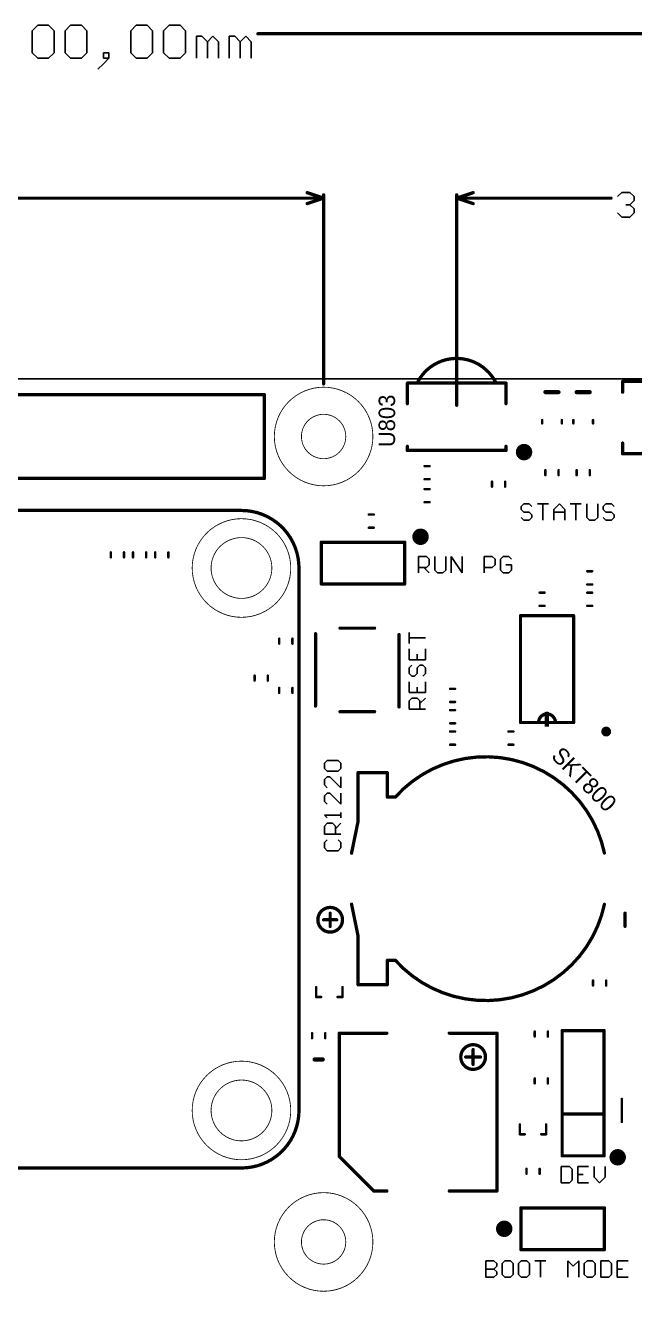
# Model space of a CAD drawing. Extents: x -13 to 144, y -25 to 122.
# Drawn here: x 43.3 to 80.4, y 44.5 to 121.5 of the extents above; entities that cross this region are included whole.
import ezdxf

# ---------------------------------------------------------------- set-up
doc = ezdxf.new("R2010")
doc.units = 0
doc.layers.get('0').update_dxf_attribs({"linetype": 'CONTINUOUS'})
for name, color, linetype in [('MECHANICAL1', 6, 'CONTINUOUS'), ('MECHANICAL10', 56, 'CONTINUOUS'), ('MECHANICAL15', 56, 'CONTINUOUS'), ('TOPOVERLAY', 2, 'CONTINUOUS')]:
    doc.layers.add(name, color=color, linetype=linetype)

# ---------------------------------------------------------------- blocks, each defined once
blk = doc.blocks.new('RES_0603_R_1')
at = {"layer": 'TOPOVERLAY', "const_width": 0.15}
for points in [[(0.15, 0.4), (-0.15, 0.4)], [(0.15, -0.4), (-0.15, -0.4)]]:
    blk.add_lwpolyline(points, dxfattribs=at)
at = {"layer": 'TOPOVERLAY', "const_width": 0.075}
for points in [[(-0.188, 0.4, 1), (-0.112, 0.4, 1)], [(0.112, 0.4, 1), (0.188, 0.4, 1)], [(-0.188, -0.4, 1), (-0.112, -0.4, 1)], [(0.112, -0.4, 1), (0.188, -0.4, 1)]]:
    blk.add_lwpolyline(points, format="xyb", close=True, dxfattribs=at)
blk = doc.blocks.new('RES_0603_R_2')
at = {"layer": 'TOPOVERLAY', "const_width": 0.15}
for points in [[(-0.15, 0.4), (0.15, 0.4)], [(-0.15, -0.4), (0.15, -0.4)]]:
    blk.add_lwpolyline(points, dxfattribs=at)
at = {"layer": 'TOPOVERLAY', "const_width": 0.075}
for points in [[(-0.188, 0.4, 1), (-0.112, 0.4, 1)], [(0.112, 0.4, 1), (0.188, 0.4, 1)], [(-0.188, -0.4, 1), (-0.112, -0.4, 1)], [(0.112, -0.4, 1), (0.188, -0.4, 1)]]:
    blk.add_lwpolyline(points, format="xyb", close=True, dxfattribs=at)
blk = doc.blocks.new('RES_0603_R_3')
at = {"layer": 'TOPOVERLAY', "const_width": 0.15}
for points in [[(-0.15, 0.4), (0.15, 0.4)], [(-0.15, -0.4), (0.15, -0.4)]]:
    blk.add_lwpolyline(points, dxfattribs=at)
at = {"layer": 'TOPOVERLAY', "const_width": 0.075}
for points in [[(-0.188, 0.4, 1), (-0.112, 0.4, 1)], [(0.112, 0.4, 1), (0.188, 0.4, 1)], [(-0.188, -0.4, 1), (-0.112, -0.4, 1)], [(0.112, -0.4, 1), (0.188, -0.4, 1)]]:
    blk.add_lwpolyline(points, format="xyb", close=True, dxfattribs=at)
blk = doc.blocks.new('LED_0805_RED_R_9')
at = {"layer": 'TOPOVERLAY'}
for points, const_width in [([(-1.8, -0.4), (-1.8, 0.4)], 0.25), ([(0.1, 0.6), (-0.1, 0.6)], 0.15), ([(0.1, -0.6), (-0.1, -0.6)], 0.15)]:
    blk.add_lwpolyline(points, dxfattribs=dict(at, const_width=const_width))
for points, const_width in [([(-1.862, 0.4, 1), (-1.737, 0.4, 1)], 0.125), ([(-0.138, 0.6, 1), (-0.062, 0.6, 1)], 0.075), ([(0.062, 0.6, 1), (0.138, 0.6, 1)], 0.075), ([(-1.862, -0.4, 1), (-1.737, -0.4, 1)], 0.125), ([(-0.138, -0.6, 1), (-0.062, -0.6, 1)], 0.075), ([(0.062, -0.6, 1), (0.138, -0.6, 1)], 0.075)]:
    blk.add_lwpolyline(points, format="xyb", close=True, dxfattribs=dict(at, const_width=const_width))
blk = doc.blocks.new('LED_0805_GRN_R_10')
at = {"layer": 'TOPOVERLAY'}
for points, const_width in [([(-1.8, -0.4), (-1.8, 0.4)], 0.25), ([(0.1, 0.6), (-0.1, 0.6)], 0.15), ([(0.1, -0.6), (-0.1, -0.6)], 0.15)]:
    blk.add_lwpolyline(points, dxfattribs=dict(at, const_width=const_width))
for points, const_width in [([(-1.862, 0.4, 1), (-1.737, 0.4, 1)], 0.125), ([(-0.138, 0.6, 1), (-0.062, 0.6, 1)], 0.075), ([(0.062, 0.6, 1), (0.138, 0.6, 1)], 0.075), ([(-1.862, -0.4, 1), (-1.737, -0.4, 1)], 0.125), ([(-0.138, -0.6, 1), (-0.062, -0.6, 1)], 0.075), ([(0.062, -0.6, 1), (0.138, -0.6, 1)], 0.075)]:
    blk.add_lwpolyline(points, format="xyb", close=True, dxfattribs=dict(at, const_width=const_width))
blk = doc.blocks.new('RES_0603_R_11')
at = {"layer": 'TOPOVERLAY', "const_width": 0.15}
for points in [[(-0.15, 0.4), (0.15, 0.4)], [(-0.15, -0.4), (0.15, -0.4)]]:
    blk.add_lwpolyline(points, dxfattribs=at)
at = {"layer": 'TOPOVERLAY', "const_width": 0.075}
for points in [[(-0.188, 0.4, 1), (-0.112, 0.4, 1)], [(0.112, 0.4, 1), (0.188, 0.4, 1)], [(-0.188, -0.4, 1), (-0.112, -0.4, 1)], [(0.112, -0.4, 1), (0.188, -0.4, 1)]]:
    blk.add_lwpolyline(points, format="xyb", close=True, dxfattribs=at)
blk = doc.blocks.new('RES_0603_R_12')
at = {"layer": 'TOPOVERLAY', "const_width": 0.15}
for points in [[(-0.15, 0.4), (0.15, 0.4)], [(-0.15, -0.4), (0.15, -0.4)]]:
    blk.add_lwpolyline(points, dxfattribs=at)
at = {"layer": 'TOPOVERLAY', "const_width": 0.075}
for points in [[(-0.188, 0.4, 1), (-0.112, 0.4, 1)], [(0.112, 0.4, 1), (0.188, 0.4, 1)], [(-0.188, -0.4, 1), (-0.112, -0.4, 1)], [(0.112, -0.4, 1), (0.188, -0.4, 1)]]:
    blk.add_lwpolyline(points, format="xyb", close=True, dxfattribs=at)
blk = doc.blocks.new('MOD_RPI_CM4_P40_C150_A2_17')
at = {"layer": 'TOPOVERLAY', "const_width": 0.2}
for points in [[(-20, 24), (-20, -24)], [(20, 24), (20, -24)], [(16.5, -27.5), (-16.5, -27.5)]]:
    blk.add_lwpolyline(points, dxfattribs=at)
at = {"layer": 'TOPOVERLAY', "const_width": 0.1}
for points in [[(-20.05, -24, 1), (-19.95, -24, 1)], [(-20.05, -24, 1), (-19.95, -24, 1)], [(19.95, -24, 1), (20.05, -24, 1)], [(19.95, -24, 1), (20.05, -24, 1)], [(-16.55, -27.5, 1), (-16.45, -27.5, 1)], [(-16.55, -27.5, 1), (-16.45, -27.5, 1)], [(16.45, -27.5, 1), (16.55, -27.5, 1)], [(16.45, -27.5, 1), (16.55, -27.5, 1)]]:
    blk.add_lwpolyline(points, format="xyb", close=True, dxfattribs=at)
at = {"layer": 'TOPOVERLAY', "const_width": 0.2}
for points in [[(-16.5, -27.5, -0.414214), (-20, -24)], [(20, -24, -0.414214), (16.5, -27.5)]]:
    blk.add_lwpolyline(points, format="xyb", dxfattribs=at)
blk = doc.blocks.new('FER_0603_R_18')
at = {"layer": 'TOPOVERLAY', "const_width": 0.15}
for points in [[(-0.15, 0.4), (0.15, 0.4)], [(-0.15, -0.4), (0.15, -0.4)]]:
    blk.add_lwpolyline(points, dxfattribs=at)
at = {"layer": 'TOPOVERLAY', "const_width": 0.075}
for points in [[(-0.188, 0.4, 1), (-0.112, 0.4, 1)], [(0.112, 0.4, 1), (0.188, 0.4, 1)], [(-0.188, -0.4, 1), (-0.112, -0.4, 1)], [(0.112, -0.4, 1), (0.188, -0.4, 1)]]:
    blk.add_lwpolyline(points, format="xyb", close=True, dxfattribs=at)
blk = doc.blocks.new('RES_0603_R_29')
at = {"layer": 'TOPOVERLAY', "const_width": 0.15}
for points in [[(0.15, 0.4), (-0.15, 0.4)], [(0.15, -0.4), (-0.15, -0.4)]]:
    blk.add_lwpolyline(points, dxfattribs=at)
at = {"layer": 'TOPOVERLAY', "const_width": 0.075}
for points in [[(-0.187, 0.4, 1), (-0.112, 0.4, 1)], [(0.112, 0.4, 1), (0.188, 0.4, 1)], [(-0.187, -0.4, 1), (-0.112, -0.4, 1)], [(0.112, -0.4, 1), (0.188, -0.4, 1)]]:
    blk.add_lwpolyline(points, format="xyb", close=True, dxfattribs=at)
blk = doc.blocks.new('RES_0603_R_31')
at = {"layer": 'TOPOVERLAY', "const_width": 0.15}
for points in [[(0.15, 0.4), (-0.15, 0.4)], [(0.15, -0.4), (-0.15, -0.4)]]:
    blk.add_lwpolyline(points, dxfattribs=at)
at = {"layer": 'TOPOVERLAY', "const_width": 0.075}
for points in [[(-0.188, 0.4, 1), (-0.112, 0.4, 1)], [(0.112, 0.4, 1), (0.187, 0.4, 1)], [(-0.188, -0.4, 1), (-0.112, -0.4, 1)], [(0.112, -0.4, 1), (0.187, -0.4, 1)]]:
    blk.add_lwpolyline(points, format="xyb", close=True, dxfattribs=at)
blk = doc.blocks.new('RES_0603_R_33')
at = {"layer": 'TOPOVERLAY', "const_width": 0.15}
for points in [[(0.15, 0.4), (-0.15, 0.4)], [(0.15, -0.4), (-0.15, -0.4)]]:
    blk.add_lwpolyline(points, dxfattribs=at)
at = {"layer": 'TOPOVERLAY', "const_width": 0.075}
for points in [[(-0.188, 0.4, 1), (-0.112, 0.4, 1)], [(0.112, 0.4, 1), (0.187, 0.4, 1)], [(-0.188, -0.4, 1), (-0.112, -0.4, 1)], [(0.112, -0.4, 1), (0.187, -0.4, 1)]]:
    blk.add_lwpolyline(points, format="xyb", close=True, dxfattribs=at)
blk = doc.blocks.new('CAP_0603_R_45')
at = {"layer": 'TOPOVERLAY', "const_width": 0.15}
for points in [[(0.15, 0.4), (-0.15, 0.4)], [(0.15, -0.4), (-0.15, -0.4)]]:
    blk.add_lwpolyline(points, dxfattribs=at)
at = {"layer": 'TOPOVERLAY', "const_width": 0.075}
for points in [[(-0.188, 0.4, 1), (-0.112, 0.4, 1)], [(0.112, 0.4, 1), (0.188, 0.4, 1)], [(-0.188, -0.4, 1), (-0.112, -0.4, 1)], [(0.112, -0.4, 1), (0.188, -0.4, 1)]]:
    blk.add_lwpolyline(points, format="xyb", close=True, dxfattribs=at)
blk = doc.blocks.new('CAP_0603_R_46')
at = {"layer": 'TOPOVERLAY', "const_width": 0.15}
for points in [[(0.15, 0.4), (-0.15, 0.4)], [(0.15, -0.4), (-0.15, -0.4)]]:
    blk.add_lwpolyline(points, dxfattribs=at)
at = {"layer": 'TOPOVERLAY', "const_width": 0.075}
for points in [[(-0.188, 0.4, 1), (-0.112, 0.4, 1)], [(0.112, 0.4, 1), (0.188, 0.4, 1)], [(-0.188, -0.4, 1), (-0.112, -0.4, 1)], [(0.112, -0.4, 1), (0.188, -0.4, 1)]]:
    blk.add_lwpolyline(points, format="xyb", close=True, dxfattribs=at)
blk = doc.blocks.new('CAP_0603_R_51')
at = {"layer": 'TOPOVERLAY', "const_width": 0.15}
for points in [[(-0.15, 0.4), (0.15, 0.4)], [(-0.15, -0.4), (0.15, -0.4)]]:
    blk.add_lwpolyline(points, dxfattribs=at)
at = {"layer": 'TOPOVERLAY', "const_width": 0.075}
for points in [[(-0.188, 0.4, 1), (-0.112, 0.4, 1)], [(0.112, 0.4, 1), (0.188, 0.4, 1)], [(-0.188, -0.4, 1), (-0.112, -0.4, 1)], [(0.112, -0.4, 1), (0.188, -0.4, 1)]]:
    blk.add_lwpolyline(points, format="xyb", close=True, dxfattribs=at)
blk = doc.blocks.new('CAP_0603_R_52')
at = {"layer": 'TOPOVERLAY', "const_width": 0.15}
for points in [[(-0.15, 0.4), (0.15, 0.4)], [(-0.15, -0.4), (0.15, -0.4)]]:
    blk.add_lwpolyline(points, dxfattribs=at)
at = {"layer": 'TOPOVERLAY', "const_width": 0.075}
for points in [[(-0.188, 0.4, 1), (-0.112, 0.4, 1)], [(0.112, 0.4, 1), (0.188, 0.4, 1)], [(-0.188, -0.4, 1), (-0.112, -0.4, 1)], [(0.112, -0.4, 1), (0.188, -0.4, 1)]]:
    blk.add_lwpolyline(points, format="xyb", close=True, dxfattribs=at)
blk = doc.blocks.new('CAP_0603_R_53')
at = {"layer": 'TOPOVERLAY', "const_width": 0.15}
for points in [[(-0.15, 0.4), (0.15, 0.4)], [(-0.15, -0.4), (0.15, -0.4)]]:
    blk.add_lwpolyline(points, dxfattribs=at)
at = {"layer": 'TOPOVERLAY', "const_width": 0.075}
for points in [[(-0.188, 0.4, 1), (-0.112, 0.4, 1)], [(0.112, 0.4, 1), (0.188, 0.4, 1)], [(-0.188, -0.4, 1), (-0.112, -0.4, 1)], [(0.112, -0.4, 1), (0.188, -0.4, 1)]]:
    blk.add_lwpolyline(points, format="xyb", close=True, dxfattribs=at)
blk = doc.blocks.new('CAP_0603_R_54')
at = {"layer": 'TOPOVERLAY', "const_width": 0.15}
for points in [[(0.15, 0.4), (-0.15, 0.4)], [(0.15, -0.4), (-0.15, -0.4)]]:
    blk.add_lwpolyline(points, dxfattribs=at)
at = {"layer": 'TOPOVERLAY', "const_width": 0.075}
for points in [[(-0.188, 0.4, 1), (-0.112, 0.4, 1)], [(0.112, 0.4, 1), (0.188, 0.4, 1)], [(-0.188, -0.4, 1), (-0.112, -0.4, 1)], [(0.112, -0.4, 1), (0.188, -0.4, 1)]]:
    blk.add_lwpolyline(points, format="xyb", close=True, dxfattribs=at)
blk = doc.blocks.new('ICC_TSSOP20_58')
at = {"layer": 'TOPOVERLAY', "const_width": 0.2}
for points in [[(-3.25, 1.615), (3.25, 1.615)], [(-3.25, 1.615), (-3.25, -1.615)], [(3.25, 1.615), (3.25, -1.615)], [(-3.25, -1.615), (3.25, -1.615)]]:
    blk.add_lwpolyline(points, dxfattribs=at)
at = {"layer": 'TOPOVERLAY'}
for points, const_width in [([(-3.3, 1.615, 1), (-3.2, 1.615, 1)], 0.1), ([(-3.3, 1.615, 1), (-3.2, 1.615, 1)], 0.1), ([(3.2, 1.615, 1), (3.3, 1.615, 1)], 0.1), ([(3.2, 1.615, 1), (3.3, 1.615, 1)], 0.1), ([(-3.288, 0.51, 1), (-3.186, 0.51, 1)], 0.102), ([(-3.288, -0.506, 1), (-3.186, -0.506, 1)], 0.102), ([(-3.3, -1.615, 1), (-3.2, -1.615, 1)], 0.1), ([(-3.3, -1.615, 1), (-3.2, -1.615, 1)], 0.1), ([(3.2, -1.615, 1), (3.3, -1.615, 1)], 0.1), ([(3.2, -1.615, 1), (3.3, -1.615, 1)], 0.1), ([(-3.7, -3.6, 1), (-3.9, -3.6, 1)], 0.4), ([(-4, -3.6, 1), (-3.8, -3.6, 1)], 0.2), ([(-3.8, -3.6, 1), (-3.6, -3.6, 1)], 0.2)]:
    blk.add_lwpolyline(points, format="xyb", close=True, dxfattribs=dict(at, const_width=const_width))
at = {"layer": 'TOPOVERLAY', "const_width": 0.203}
blk.add_lwpolyline([(-3.237, 0.51, -1), (-3.237, -0.506)], format="xyb", dxfattribs=at)
at = {"layer": 'TOPOVERLAY'}
for points in [[(-3.503, -0.118), (-2.607, -0.118), (-3.503, 0.142), (-2.607, 0.142)], [(-3.186, -0.061), (-2.596, -0.061), (-3.186, 0.091), (-2.596, 0.091)]]:
    blk.add_solid(points, dxfattribs=at)
blk = doc.blocks.new('DIO_0603_UNI_R_75')
at = {"layer": 'TOPOVERLAY'}
for points, const_width in [([(-1.45, 0.25), (-1.45, -0.25)], 0.25), ([(-0.15, 0.4), (0.15, 0.4)], 0.15), ([(-0.15, -0.4), (0.15, -0.4)], 0.15)]:
    blk.add_lwpolyline(points, dxfattribs=dict(at, const_width=const_width))
for points, const_width in [([(-1.512, 0.25, 1), (-1.388, 0.25, 1)], 0.125), ([(-0.188, 0.4, 1), (-0.112, 0.4, 1)], 0.075), ([(0.112, 0.4, 1), (0.188, 0.4, 1)], 0.075), ([(-1.512, -0.25, 1), (-1.388, -0.25, 1)], 0.125), ([(-0.188, -0.4, 1), (-0.112, -0.4, 1)], 0.075), ([(0.112, -0.4, 1), (0.188, -0.4, 1)], 0.075)]:
    blk.add_lwpolyline(points, format="xyb", close=True, dxfattribs=dict(at, const_width=const_width))
blk = doc.blocks.new('BUZ_960X960H500_R_76')
at = {"layer": 'TOPOVERLAY', "const_width": 0.2}
for points in [[(-4.8, 4.8), (-4.8, -2.7)], [(-4.8, 4.8), (-1.9, 4.8)], [(1.9, 4.8), (4.8, 4.8)], [(4.8, -4.8), (4.8, 4.8)], [(3.35, 2.9), (3.35, 3.8)], [(2.9, 3.35), (3.8, 3.35)], [(-4.8, -2.7), (-2.7, -4.8)], [(-2.7, -4.8), (-1.9, -4.8)], [(1.9, -4.8), (4.8, -4.8)]]:
    blk.add_lwpolyline(points, dxfattribs=at)
at = {"layer": 'TOPOVERLAY'}
for points, const_width in [([(-4.85, 4.8, 1), (-4.75, 4.8, 1)], 0.1), ([(-4.85, 4.8, 1), (-4.75, 4.8, 1)], 0.1), ([(-1.95, 4.8, 1), (-1.85, 4.8, 1)], 0.1), ([(1.85, 4.8, 1), (1.95, 4.8, 1)], 0.1), ([(4.75, 4.8, 1), (4.85, 4.8, 1)], 0.1), ([(4.75, 4.8, 1), (4.85, 4.8, 1)], 0.1), ([(4.1, 3.35, 1), (2.6, 3.35, 1)], 0.2), ([(3.3, 3.8, 1), (3.4, 3.8, 1)], 0.1), ([(2.55, 3.35, 1), (2.65, 3.35, 1)], 0.1), ([(2.85, 3.35, 1), (2.95, 3.35, 1)], 0.1), ([(3.75, 3.35, 1), (3.85, 3.35, 1)], 0.1), ([(4.05, 3.35, 1), (4.15, 3.35, 1)], 0.1), ([(3.3, 2.9, 1), (3.4, 2.9, 1)], 0.1), ([(-4.85, -2.7, 1), (-4.75, -2.7, 1)], 0.1), ([(-4.85, -2.7, 1), (-4.75, -2.7, 1)], 0.1), ([(-2.75, -4.8, 1), (-2.65, -4.8, 1)], 0.1), ([(-2.75, -4.8, 1), (-2.65, -4.8, 1)], 0.1), ([(-1.95, -4.8, 1), (-1.85, -4.8, 1)], 0.1), ([(1.85, -4.8, 1), (1.95, -4.8, 1)], 0.1), ([(4.75, -4.8, 1), (4.85, -4.8, 1)], 0.1), ([(4.75, -4.8, 1), (4.85, -4.8, 1)], 0.1)]:
    blk.add_lwpolyline(points, format="xyb", close=True, dxfattribs=dict(at, const_width=const_width))
blk = doc.blocks.new('RES_0603_R_141')
at = {"layer": 'TOPOVERLAY', "const_width": 0.15}
for points in [[(0.15, 0.4), (-0.15, 0.4)], [(0.15, -0.4), (-0.15, -0.4)]]:
    blk.add_lwpolyline(points, dxfattribs=at)
at = {"layer": 'TOPOVERLAY', "const_width": 0.075}
for points in [[(-0.188, 0.4, 1), (-0.112, 0.4, 1)], [(0.112, 0.4, 1), (0.188, 0.4, 1)], [(-0.188, -0.4, 1), (-0.112, -0.4, 1)], [(0.112, -0.4, 1), (0.188, -0.4, 1)]]:
    blk.add_lwpolyline(points, format="xyb", close=True, dxfattribs=at)
blk = doc.blocks.new('PKG_SOT523_SC75_SOT416_P10')
at = {"layer": 'TOPOVERLAY', "const_width": 0.15}
for points in [[(-0.8, 0.5), (-0.8, -0.1)], [(-0.5, 0.5), (-0.8, 0.5)], [(0.8, 0.5), (0.5, 0.5)], [(0.8, -0.1), (0.8, 0.5)]]:
    blk.add_lwpolyline(points, dxfattribs=at)
at = {"layer": 'TOPOVERLAY', "const_width": 0.075}
for points in [[(-0.838, 0.5, 1), (-0.763, 0.5, 1)], [(-0.838, 0.5, 1), (-0.763, 0.5, 1)], [(-0.537, 0.5, 1), (-0.462, 0.5, 1)], [(0.462, 0.5, 1), (0.537, 0.5, 1)], [(0.763, 0.5, 1), (0.838, 0.5, 1)], [(0.763, 0.5, 1), (0.838, 0.5, 1)], [(-0.838, -0.1, 1), (-0.763, -0.1, 1)], [(0.763, -0.1, 1), (0.838, -0.1, 1)]]:
    blk.add_lwpolyline(points, format="xyb", close=True, dxfattribs=at)
blk = doc.blocks.new('CON_HDR_P254_2X20M_STR_164')
at = {"layer": 'TOPOVERLAY', "const_width": 0.2}
for points in [[(-25.4, 2.545), (25.4, 2.54)], [(25.4, -2.545), (25.4, 2.535)], [(-25.4, -2.545), (25.4, -2.545)]]:
    blk.add_lwpolyline(points, dxfattribs=at)
at = {"layer": 'TOPOVERLAY', "const_width": 0.1}
for points in [[(25.35, 2.54, 1), (25.45, 2.54, 1)], [(25.35, 2.535, 1), (25.45, 2.535, 1)], [(25.35, -2.545, 1), (25.45, -2.545, 1)], [(25.35, -2.545, 1), (25.45, -2.545, 1)]]:
    blk.add_lwpolyline(points, format="xyb", close=True, dxfattribs=at)
blk = doc.blocks.new('CAP_0603_R_179')
at = {"layer": 'TOPOVERLAY', "const_width": 0.15}
for points in [[(0.15, 0.4), (-0.15, 0.4)], [(0.15, -0.4), (-0.15, -0.4)]]:
    blk.add_lwpolyline(points, dxfattribs=at)
at = {"layer": 'TOPOVERLAY', "const_width": 0.075}
for points in [[(-0.188, 0.4, 1), (-0.112, 0.4, 1)], [(0.112, 0.4, 1), (0.188, 0.4, 1)], [(-0.188, -0.4, 1), (-0.112, -0.4, 1)], [(0.112, -0.4, 1), (0.188, -0.4, 1)]]:
    blk.add_lwpolyline(points, format="xyb", close=True, dxfattribs=at)
blk = doc.blocks.new('CAP_1206_R_192')
at = {"layer": 'TOPOVERLAY', "const_width": 0.15}
for points in [[(0.7, 0.8), (-0.7, 0.8)], [(0.7, -0.8), (-0.7, -0.8)]]:
    blk.add_lwpolyline(points, dxfattribs=at)
at = {"layer": 'TOPOVERLAY', "const_width": 0.075}
for points in [[(-0.738, 0.8, 1), (-0.663, 0.8, 1)], [(0.663, 0.8, 1), (0.738, 0.8, 1)], [(-0.738, -0.8, 1), (-0.663, -0.8, 1)], [(0.663, -0.8, 1), (0.738, -0.8, 1)]]:
    blk.add_lwpolyline(points, format="xyb", close=True, dxfattribs=at)
blk = doc.blocks.new('RES_0603_R_199')
at = {"layer": 'TOPOVERLAY', "const_width": 0.15}
for points in [[(-0.15, 0.4), (0.15, 0.4)], [(-0.15, -0.4), (0.15, -0.4)]]:
    blk.add_lwpolyline(points, dxfattribs=at)
at = {"layer": 'TOPOVERLAY', "const_width": 0.075}
for points in [[(-0.188, 0.4, 1), (-0.112, 0.4, 1)], [(0.112, 0.4, 1), (0.188, 0.4, 1)], [(-0.188, -0.4, 1), (-0.112, -0.4, 1)], [(0.112, -0.4, 1), (0.188, -0.4, 1)]]:
    blk.add_lwpolyline(points, format="xyb", close=True, dxfattribs=at)
blk = doc.blocks.new('RES_0603_R_212')
at = {"layer": 'TOPOVERLAY', "const_width": 0.15}
for points in [[(-0.15, 0.4), (0.15, 0.4)], [(-0.15, -0.4), (0.15, -0.4)]]:
    blk.add_lwpolyline(points, dxfattribs=at)
at = {"layer": 'TOPOVERLAY', "const_width": 0.075}
for points in [[(-0.188, 0.4, 1), (-0.112, 0.4, 1)], [(0.112, 0.4, 1), (0.188, 0.4, 1)], [(-0.188, -0.4, 1), (-0.112, -0.4, 1)], [(0.112, -0.4, 1), (0.188, -0.4, 1)]]:
    blk.add_lwpolyline(points, format="xyb", close=True, dxfattribs=at)
blk = doc.blocks.new('RES_0603_R_213')
at = {"layer": 'TOPOVERLAY', "const_width": 0.15}
for points in [[(-0.15, 0.4), (0.15, 0.4)], [(-0.15, -0.4), (0.15, -0.4)]]:
    blk.add_lwpolyline(points, dxfattribs=at)
at = {"layer": 'TOPOVERLAY', "const_width": 0.075}
for points in [[(-0.188, 0.4, 1), (-0.112, 0.4, 1)], [(0.112, 0.4, 1), (0.188, 0.4, 1)], [(-0.188, -0.4, 1), (-0.112, -0.4, 1)], [(0.112, -0.4, 1), (0.188, -0.4, 1)]]:
    blk.add_lwpolyline(points, format="xyb", close=True, dxfattribs=at)
blk = doc.blocks.new('RES_0603_R_214')
at = {"layer": 'TOPOVERLAY', "const_width": 0.15}
for points in [[(0.15, 0.4), (-0.15, 0.4)], [(0.15, -0.4), (-0.15, -0.4)]]:
    blk.add_lwpolyline(points, dxfattribs=at)
at = {"layer": 'TOPOVERLAY', "const_width": 0.075}
for points in [[(-0.188, 0.4, 1), (-0.112, 0.4, 1)], [(0.112, 0.4, 1), (0.188, 0.4, 1)], [(-0.188, -0.4, 1), (-0.112, -0.4, 1)], [(0.112, -0.4, 1), (0.188, -0.4, 1)]]:
    blk.add_lwpolyline(points, format="xyb", close=True, dxfattribs=at)
blk = doc.blocks.new('SWI_CKS_OS102011MA1Q_258')
at = {"layer": 'TOPOVERLAY', "const_width": 0.2}
for points in [[(4.3, 2.2), (-4.3, 2.2)], [(-4.3, 2.2), (-4.3, 1.55)], [(4.3, 2.2), (4.3, 1.55)], [(-4.3, -1.55), (-4.3, -2.2)], [(4.3, -1.55), (4.3, -2.2)], [(4.3, -2.2), (-4.3, -2.2)], [(-1.95, -2.2), (-1.95, -6.2)], [(0.05, -2.2), (0.05, -6.2)], [(0.05, -6.2), (-1.95, -6.2)]]:
    blk.add_lwpolyline(points, dxfattribs=at)
at = {"layer": 'TOPOVERLAY', "const_width": 0.1}
for points in [[(-4.35, 2.2, 1), (-4.25, 2.2, 1)], [(-4.35, 2.2, 1), (-4.25, 2.2, 1)], [(-4.35, 1.55, 1), (-4.25, 1.55, 1)], [(4.25, 2.2, 1), (4.35, 2.2, 1)], [(4.25, 2.2, 1), (4.35, 2.2, 1)], [(4.25, 1.55, 1), (4.35, 1.55, 1)], [(-4.35, -1.55, 1), (-4.25, -1.55, 1)], [(4.25, -1.55, 1), (4.35, -1.55, 1)], [(-4.35, -2.2, 1), (-4.25, -2.2, 1)], [(-4.35, -2.2, 1), (-4.25, -2.2, 1)], [(-2, -2.2, 1), (-1.9, -2.2, 1)], [(0, -2.2, 1), (0.1, -2.2, 1)], [(4.25, -2.2, 1), (4.35, -2.2, 1)], [(4.25, -2.2, 1), (4.35, -2.2, 1)], [(-2, -6.2, 1), (-1.9, -6.2, 1)], [(-2, -6.2, 1), (-1.9, -6.2, 1)], [(0, -6.2, 1), (0.1, -6.2, 1)], [(0, -6.2, 1), (0.1, -6.2, 1)]]:
    blk.add_lwpolyline(points, format="xyb", close=True, dxfattribs=at)
blk = doc.blocks.new('CON_HDR_P254_1X03_STR_259')
at = {"layer": 'TOPOVERLAY', "const_width": 0.2}
for points in [[(-3.81, 1.28), (3.81, 1.28)], [(-3.81, 1.28), (-3.81, -1.27)], [(-1.27, 1.27), (-1.27, -1.27)], [(3.81, 1.28), (3.81, -1.27)], [(-3.81, -1.27), (3.81, -1.27)]]:
    blk.add_lwpolyline(points, dxfattribs=at)
at = {"layer": 'TOPOVERLAY'}
for points, const_width in [([(-3.86, 1.28, 1), (-3.76, 1.28, 1)], 0.1), ([(-3.86, 1.28, 1), (-3.76, 1.28, 1)], 0.1), ([(-1.32, 1.27, 1), (-1.22, 1.27, 1)], 0.1), ([(3.76, 1.28, 1), (3.86, 1.28, 1)], 0.1), ([(3.76, 1.28, 1), (3.86, 1.28, 1)], 0.1), ([(-3.86, -1.27, 1), (-3.76, -1.27, 1)], 0.1), ([(-3.86, -1.27, 1), (-3.76, -1.27, 1)], 0.1), ([(-1.32, -1.27, 1), (-1.22, -1.27, 1)], 0.1), ([(3.76, -1.27, 1), (3.86, -1.27, 1)], 0.1), ([(3.76, -1.27, 1), (3.86, -1.27, 1)], 0.1), ([(-3.65, -2.1, 1), (-4.15, -2.1, 1)], 0.5), ([(-4.275, -2.1, 1), (-4.025, -2.1, 1)], 0.25), ([(-3.775, -2.1, 1), (-3.525, -2.1, 1)], 0.25)]:
    blk.add_lwpolyline(points, format="xyb", close=True, dxfattribs=dict(at, const_width=const_width))
blk = doc.blocks.new('SWI_CKS_PTS525_260')
at = {"layer": 'TOPOVERLAY', "const_width": 0.2}
for points in [[(2.25, 2.54), (-2.15, 2.54)], [(-2.54, -1.05), (-2.54, 1.05)], [(2.54, -1.05), (2.54, 1.05)], [(2.2, -2.54), (-2.2, -2.54)]]:
    blk.add_lwpolyline(points, dxfattribs=at)
at = {"layer": 'TOPOVERLAY', "const_width": 0.1}
for points in [[(-2.2, 2.54, 1), (-2.1, 2.54, 1)], [(2.2, 2.54, 1), (2.3, 2.54, 1)], [(-2.59, 1.05, 1), (-2.49, 1.05, 1)], [(2.49, 1.05, 1), (2.59, 1.05, 1)], [(-2.59, -1.05, 1), (-2.49, -1.05, 1)], [(2.49, -1.05, 1), (2.59, -1.05, 1)], [(-2.25, -2.54, 1), (-2.15, -2.54, 1)], [(2.15, -2.54, 1), (2.25, -2.54, 1)]]:
    blk.add_lwpolyline(points, format="xyb", close=True, dxfattribs=at)
blk = doc.blocks.new('SKT_HRW_S8411_45R_261')
at = {"layer": 'TOPOVERLAY', "const_width": 0.2}
for points in [[(2.9, 8.45), (2.1, 8.45)], [(-6.45, -7.8), (-6.45, -6.025)], [(-4.971, -6.025), (-6.45, -6.025)], [(-4.971, -6.025), (-4.971, -5.529)], [(4.971, -6.025), (4.971, -5.529)], [(6.45, -6.025), (4.971, -6.025)], [(6.45, -7.8), (6.45, -6.025)], [(-3.5, -7.8), (-6.45, -7.8)], [(-1.55, -8.2), (-3.5, -7.8)], [(1.55, -8.2), (3.5, -7.8)], [(6.45, -7.8), (3.5, -7.8)], [(2.5, -9.9), (2.5, -9.1)], [(2.9, -9.5), (2.1, -9.5)]]:
    blk.add_lwpolyline(points, dxfattribs=at)
at = {"layer": 'TOPOVERLAY', "const_width": 0.1}
for points in [[(2.05, 8.45, 1), (2.15, 8.45, 1)], [(2.85, 8.45, 1), (2.95, 8.45, 1)], [(-1.612, 7.192, 1), (-1.512, 7.192, 1)], [(1.512, 7.192, 1), (1.612, 7.192, 1)], [(-6.5, -6.025, 1), (-6.4, -6.025, 1)], [(-6.5, -6.025, 1), (-6.4, -6.025, 1)], [(-5.021, -5.529, 1), (-4.921, -5.529, 1)], [(-5.021, -5.529, 1), (-4.921, -5.529, 1)], [(-5.021, -6.025, 1), (-4.921, -6.025, 1)], [(-5.021, -6.025, 1), (-4.921, -6.025, 1)], [(4.921, -5.529, 1), (5.021, -5.529, 1)], [(4.921, -5.529, 1), (5.021, -5.529, 1)], [(4.921, -6.025, 1), (5.021, -6.025, 1)], [(4.921, -6.025, 1), (5.021, -6.025, 1)], [(6.4, -6.025, 1), (6.5, -6.025, 1)], [(6.4, -6.025, 1), (6.5, -6.025, 1)], [(-6.5, -7.8, 1), (-6.4, -7.8, 1)], [(-6.5, -7.8, 1), (-6.4, -7.8, 1)], [(-3.55, -7.8, 1), (-3.45, -7.8, 1)], [(-3.55, -7.8, 1), (-3.45, -7.8, 1)], [(3.45, -7.8, 1), (3.55, -7.8, 1)], [(3.45, -7.8, 1), (3.55, -7.8, 1)], [(6.4, -7.8, 1), (6.5, -7.8, 1)], [(6.4, -7.8, 1), (6.5, -7.8, 1)], [(-1.6, -8.2, 1), (-1.5, -8.2, 1)], [(1.5, -8.2, 1), (1.6, -8.2, 1)], [(2.45, -9.1, 1), (2.55, -9.1, 1)], [(2.05, -9.5, 1), (2.15, -9.5, 1)], [(2.45, -9.9, 1), (2.55, -9.9, 1)], [(2.85, -9.5, 1), (2.95, -9.5, 1)]]:
    blk.add_lwpolyline(points, format="xyb", close=True, dxfattribs=at)
at = {"layer": 'TOPOVERLAY', "const_width": 0.2}
for points in [[(-4.971, -5.529, -0.612801), (-1.562, 7.192)], [(1.562, 7.192, -0.612801), (4.971, -5.529)]]:
    blk.add_lwpolyline(points, format="xyb", dxfattribs=at)
blk = doc.blocks.new('OPT_VSH_TSOP3XXXX_264')
at = {"layer": 'TOPOVERLAY'}
for points, const_width in [([(-3.85, 1.65, 1), (-4.35, 1.65, 1)], 0.5), ([(-4.475, 1.65, 1), (-4.225, 1.65, 1)], 0.25), ([(-3.975, 1.65, 1), (-3.725, 1.65, 1)], 0.25), ([(-3.05, 1.55, 1), (-2.95, 1.55, 1)], 0.1), ([(-3.05, 1.55, 1), (-2.95, 1.55, 1)], 0.1), ([(2.95, 1.55, 1), (3.05, 1.55, 1)], 0.1), ([(2.95, 1.55, 1), (3.05, 1.55, 1)], 0.1), ([(-3.05, 1.3, 1), (-2.95, 1.3, 1)], 0.1), ([(2.95, 1.3, 1), (3.05, 1.3, 1)], 0.1), ([(-3.05, -1.3, 1), (-2.95, -1.3, 1)], 0.1), ([(2.95, -1.3, 1), (3.05, -1.3, 1)], 0.1), ([(-3.05, -2.55, 1), (-2.95, -2.55, 1)], 0.1), ([(-3.05, -2.55, 1), (-2.95, -2.55, 1)], 0.1), ([(-2.448, -2.55, 1), (-2.348, -2.55, 1)], 0.1), ([(2.356, -2.55, 1), (2.456, -2.55, 1)], 0.1), ([(2.95, -2.55, 1), (3.05, -2.55, 1)], 0.1), ([(2.95, -2.55, 1), (3.05, -2.55, 1)], 0.1)]:
    blk.add_lwpolyline(points, format="xyb", close=True, dxfattribs=dict(at, const_width=const_width))
at = {"layer": 'TOPOVERLAY', "const_width": 0.2}
for points in [[(3, 1.55), (-3, 1.55)], [(-3, 1.55), (-3, 1.3)], [(3, 1.55), (3, 1.3)], [(-3, -1.3), (-3, -2.55)], [(3, -1.3), (3, -2.55)], [(3, -2.55), (-3, -2.55)]]:
    blk.add_lwpolyline(points, dxfattribs=at)
blk.add_lwpolyline([(2.406, -2.55, -0.624555), (-2.398, -2.55)], format="xyb", dxfattribs=at)
blk = doc.blocks.new('CON_HDR_P254_1X02_STR_288')
at = {"layer": 'TOPOVERLAY', "const_width": 0.2}
for points in [[(2.54, 1.27), (-2.54, 1.27)], [(-2.54, 1.27), (-2.54, -1.27)], [(2.54, 1.27), (2.54, -1.27)], [(2.54, -1.27), (-2.54, -1.27)]]:
    blk.add_lwpolyline(points, dxfattribs=at)
at = {"layer": 'TOPOVERLAY'}
for points, const_width in [([(-2.59, 1.27, 1), (-2.49, 1.27, 1)], 0.1), ([(-2.59, 1.27, 1), (-2.49, 1.27, 1)], 0.1), ([(2.49, 1.27, 1), (2.59, 1.27, 1)], 0.1), ([(2.49, 1.27, 1), (2.59, 1.27, 1)], 0.1), ([(-3.25, -1.6, 1), (-3.75, -1.6, 1)], 0.5), ([(-3.875, -1.6, 1), (-3.625, -1.6, 1)], 0.25), ([(-3.375, -1.6, 1), (-3.125, -1.6, 1)], 0.25), ([(-2.59, -1.27, 1), (-2.49, -1.27, 1)], 0.1), ([(-2.59, -1.27, 1), (-2.49, -1.27, 1)], 0.1), ([(2.49, -1.27, 1), (2.59, -1.27, 1)], 0.1), ([(2.49, -1.27, 1), (2.59, -1.27, 1)], 0.1)]:
    blk.add_lwpolyline(points, format="xyb", close=True, dxfattribs=dict(at, const_width=const_width))
blk = doc.blocks.new('CON_HDR_P254_1X02_STR_299')
at = {"layer": 'TOPOVERLAY', "const_width": 0.2}
for points in [[(-2.54, -1.27), (-2.54, 1.27)], [(-2.54, 1.27), (2.54, 1.27)], [(2.54, -1.27), (2.54, 1.27)], [(-2.54, -1.27), (2.54, -1.27)]]:
    blk.add_lwpolyline(points, dxfattribs=at)
at = {"layer": 'TOPOVERLAY'}
for points, const_width in [([(-2.59, 1.27, 1), (-2.49, 1.27, 1)], 0.1), ([(-2.59, 1.27, 1), (-2.49, 1.27, 1)], 0.1), ([(2.49, 1.27, 1), (2.59, 1.27, 1)], 0.1), ([(2.49, 1.27, 1), (2.59, 1.27, 1)], 0.1), ([(-3.306, 0, 1), (-3.806, 0, 1)], 0.5), ([(-3.931, 0, 1), (-3.681, 0, 1)], 0.25), ([(-3.431, 0, 1), (-3.181, 0, 1)], 0.25), ([(-2.59, -1.27, 1), (-2.49, -1.27, 1)], 0.1), ([(-2.59, -1.27, 1), (-2.49, -1.27, 1)], 0.1), ([(2.49, -1.27, 1), (2.59, -1.27, 1)], 0.1), ([(2.49, -1.27, 1), (2.59, -1.27, 1)], 0.1)]:
    blk.add_lwpolyline(points, format="xyb", close=True, dxfattribs=dict(at, const_width=const_width))
blk = doc.blocks.new('RES_0603_R_303')
at = {"layer": 'TOPOVERLAY', "const_width": 0.15}
for points in [[(0.15, 0.4), (-0.15, 0.4)], [(0.15, -0.4), (-0.15, -0.4)]]:
    blk.add_lwpolyline(points, dxfattribs=at)
at = {"layer": 'TOPOVERLAY', "const_width": 0.075}
for points in [[(-0.188, 0.4, 1), (-0.112, 0.4, 1)], [(0.112, 0.4, 1), (0.188, 0.4, 1)], [(-0.188, -0.4, 1), (-0.112, -0.4, 1)], [(0.112, -0.4, 1), (0.188, -0.4, 1)]]:
    blk.add_lwpolyline(points, format="xyb", close=True, dxfattribs=at)
blk = doc.blocks.new('RES_0603_R_304')
at = {"layer": 'TOPOVERLAY', "const_width": 0.15}
for points in [[(0.15, 0.4), (-0.15, 0.4)], [(0.15, -0.4), (-0.15, -0.4)]]:
    blk.add_lwpolyline(points, dxfattribs=at)
at = {"layer": 'TOPOVERLAY', "const_width": 0.075}
for points in [[(-0.188, 0.4, 1), (-0.112, 0.4, 1)], [(0.112, 0.4, 1), (0.188, 0.4, 1)], [(-0.188, -0.4, 1), (-0.112, -0.4, 1)], [(0.112, -0.4, 1), (0.188, -0.4, 1)]]:
    blk.add_lwpolyline(points, format="xyb", close=True, dxfattribs=at)
blk = doc.blocks.new('PKG_SOT523_SC75_SOT416_P11')
at = {"layer": 'TOPOVERLAY', "const_width": 0.15}
for points in [[(-0.8, 0.5), (-0.8, -0.1)], [(-0.5, 0.5), (-0.8, 0.5)], [(0.8, 0.5), (0.5, 0.5)], [(0.8, -0.1), (0.8, 0.5)]]:
    blk.add_lwpolyline(points, dxfattribs=at)
at = {"layer": 'TOPOVERLAY', "const_width": 0.075}
for points in [[(-0.838, 0.5, 1), (-0.763, 0.5, 1)], [(-0.838, 0.5, 1), (-0.763, 0.5, 1)], [(-0.537, 0.5, 1), (-0.462, 0.5, 1)], [(0.462, 0.5, 1), (0.537, 0.5, 1)], [(0.763, 0.5, 1), (0.838, 0.5, 1)], [(0.763, 0.5, 1), (0.838, 0.5, 1)], [(-0.838, -0.1, 1), (-0.763, -0.1, 1)], [(0.763, -0.1, 1), (0.838, -0.1, 1)]]:
    blk.add_lwpolyline(points, format="xyb", close=True, dxfattribs=at)

msp = doc.modelspace()

# ---------------------------------------------------------------- linework, layer by layer
at = {"layer": 'MECHANICAL1', "const_width": 0.1}
msp.add_lwpolyline([(3, 100), (97, 100)], dxfattribs=at)
at = {"layer": 'MECHANICAL10'}
for p, q in [((43.762, 121.181), (44.095, 121.514)), ((43.762, 119.848), (43.762, 121.181)), ((44.095, 121.514), (44.762, 121.514)), ((44.762, 121.514), (45.095, 121.181)), ((45.095, 121.181), (45.095, 119.848)), ((45.761, 121.181), (46.095, 121.514)), ((45.761, 119.848), (45.761, 121.181)), ((46.095, 121.514), (46.761, 121.514)), ((46.761, 121.514), (47.094, 121.181)), ((47.094, 121.181), (47.094, 119.848)), ((49.76, 121.181), (50.093, 121.514)), ((49.76, 119.848), (49.76, 121.181)), ((50.093, 121.514), (50.76, 121.514)), ((50.76, 121.514), (51.093, 121.181)), ((51.093, 121.181), (51.093, 119.848)), ((51.76, 121.181), (52.093, 121.514)), ((51.76, 119.848), (51.76, 121.181)), ((52.093, 121.514), (52.759, 121.514)), ((52.759, 121.514), (53.092, 121.181)), ((53.092, 121.181), (53.092, 119.848)), ((53.759, 119.515), (53.759, 120.848)), ((53.759, 120.848), (54.092, 120.848)), ((54.092, 120.848), (54.425, 120.514)), ((54.425, 120.514), (54.759, 120.848)), ((54.425, 120.514), (54.425, 119.515)), ((54.425, 119.515), (54.425, 120.514)), ((54.759, 120.848), (55.092, 120.514)), ((55.092, 120.514), (55.092, 119.515)), ((55.758, 119.515), (55.758, 120.848)), ((55.758, 120.848), (56.092, 120.848)), ((56.092, 120.848), (56.425, 120.514)), ((56.425, 120.514), (56.758, 120.848)), ((56.425, 120.514), (56.425, 119.515)), ((56.425, 119.515), (56.425, 120.514)), ((56.758, 120.848), (57.091, 120.514)), ((57.091, 120.514), (57.091, 119.515)), ((44.095, 119.515), (43.762, 119.848)), ((44.762, 119.515), (44.095, 119.515)), ((45.095, 119.848), (44.762, 119.515)), ((46.095, 119.515), (45.761, 119.848)), ((46.761, 119.515), (46.095, 119.515)), ((47.094, 119.848), (46.761, 119.515)), ((48.427, 119.848), (48.094, 119.848)), ((48.094, 119.848), (48.094, 119.515)), ((48.094, 119.181), (48.427, 119.515)), ((48.094, 119.515), (48.427, 119.515)), ((48.427, 119.515), (48.094, 119.181)), ((48.427, 119.515), (48.427, 119.848)), ((50.093, 119.515), (49.76, 119.848)), ((50.76, 119.515), (50.093, 119.515)), ((51.093, 119.848), (50.76, 119.515)), ((52.093, 119.515), (51.76, 119.848)), ((52.759, 119.515), (52.093, 119.515)), ((53.092, 119.848), (52.759, 119.515)), ((48.094, 119.181), (47.761, 118.848))]:
    msp.add_line(p, q, dxfattribs=at)
at = {"layer": 'MECHANICAL10', "const_width": 0.2}
msp.add_lwpolyline([(57.498, 121), (100, 121)], dxfattribs=at)
at = {"layer": 'MECHANICAL10', "const_width": 0.1}
msp.add_lwpolyline([(57.448, 121, 1), (57.548, 121, 1)], format="xyb", close=True, dxfattribs=at)
at = {"layer": 'MECHANICAL15'}
for p, q in [((79.395, 111.098), (79.645, 111.347)), ((79.645, 111.347), (80.145, 111.347)), ((80.145, 111.347), (80.395, 111.098)), ((80.395, 111.098), (80.395, 110.848)), ((80.145, 110.598), (79.895, 110.598)), ((79.895, 110.598), (80.145, 110.598)), ((80.395, 110.848), (80.145, 110.598)), ((80.145, 110.598), (80.395, 110.348)), ((80.395, 110.348), (80.395, 110.098)), ((79.645, 109.848), (79.395, 110.098)), ((80.145, 109.848), (79.645, 109.848)), ((80.395, 110.098), (80.145, 109.848))]:
    msp.add_line(p, q, dxfattribs=at)
at = {"layer": 'MECHANICAL15', "const_width": 0.2}
for points in [[(35.623, 111), (61.5, 111)], [(60.5, 111.333), (61.5, 111)], [(60.5, 110.667), (61.5, 111)], [(61.5, 99.7), (61.5, 111.2)], [(69.6, 111), (70.6, 111.333)], [(69.6, 98.4), (69.6, 111.2)], [(69.6, 111), (78.989, 111)], [(69.6, 111), (70.6, 110.667)]]:
    msp.add_lwpolyline(points, dxfattribs=at)
at = {"layer": 'MECHANICAL15'}
for points, const_width in [([(60.45, 111.333, 1), (60.55, 111.333, 1)], 0.1), ([(61.45, 111.2, 1), (61.55, 111.2, 1)], 0.1), ([(61.45, 111, 1), (61.55, 111, 1)], 0.1), ([(61.45, 111, 1), (61.55, 111, 1)], 0.1), ([(61.45, 111, 1), (61.55, 111, 1)], 0.1), ([(69.55, 111.2, 1), (69.65, 111.2, 1)], 0.1), ([(69.55, 111, 1), (69.65, 111, 1)], 0.1), ([(69.55, 111, 1), (69.65, 111, 1)], 0.1), ([(69.55, 111, 1), (69.65, 111, 1)], 0.1), ([(70.55, 111.333, 1), (70.65, 111.333, 1)], 0.1), ([(78.939, 111, 1), (79.039, 111, 1)], 0.1), ([(60.45, 110.667, 1), (60.55, 110.667, 1)], 0.1), ([(70.55, 110.667, 1), (70.65, 110.667, 1)], 0.1), ([(64.5, 96.5, 1), (58.5, 96.5, 1)], 0.05), ([(61.45, 99.7, 1), (61.55, 99.7, 1)], 0.1), ([(62.85, 96.5, 1), (60.15, 96.5, 1)], 0.05), ([(69.55, 98.4, 1), (69.65, 98.4, 1)], 0.1), ([(58.488, 96.5, 1), (58.512, 96.5, 1)], 0.025), ([(60.137, 96.5, 1), (60.162, 96.5, 1)], 0.025), ([(62.837, 96.5, 1), (62.862, 96.5, 1)], 0.025), ([(64.487, 96.5, 1), (64.512, 96.5, 1)], 0.025), ([(59.5, 88.5, 1), (53.5, 88.5, 1)], 0.05), ([(58.35, 88.5, 1), (54.65, 88.5, 1)], 0.05), ([(53.488, 88.5, 1), (53.513, 88.5, 1)], 0.025), ([(54.638, 88.5, 1), (54.663, 88.5, 1)], 0.025), ([(58.338, 88.5, 1), (58.362, 88.5, 1)], 0.025), ([(59.488, 88.5, 1), (59.512, 88.5, 1)], 0.025), ([(59.5, 55.5, 1), (53.5, 55.5, 1)], 0.05), ([(58.35, 55.5, 1), (54.65, 55.5, 1)], 0.05), ([(53.488, 55.5, 1), (53.513, 55.5, 1)], 0.025), ([(54.638, 55.5, 1), (54.663, 55.5, 1)], 0.025), ([(58.338, 55.5, 1), (58.362, 55.5, 1)], 0.025), ([(59.488, 55.5, 1), (59.512, 55.5, 1)], 0.025), ([(64.5, 47.5, 1), (58.5, 47.5, 1)], 0.05), ([(62.85, 47.5, 1), (60.15, 47.5, 1)], 0.05), ([(58.488, 47.5, 1), (58.512, 47.5, 1)], 0.025), ([(60.137, 47.5, 1), (60.162, 47.5, 1)], 0.025), ([(62.837, 47.5, 1), (62.862, 47.5, 1)], 0.025), ([(64.487, 47.5, 1), (64.512, 47.5, 1)], 0.025)]:
    msp.add_lwpolyline(points, format="xyb", close=True, dxfattribs=dict(at, const_width=const_width))
at = {"layer": 'TOPOVERLAY'}
for p, q in [((73.684, 92.4), (73.518, 92.233)), ((73.518, 92.233), (73.518, 92.067)), ((73.518, 92.067), (73.684, 91.9)), ((74.017, 92.4), (73.684, 92.4)), ((73.684, 91.9), (74.017, 91.9)), ((74.184, 92.233), (74.017, 92.4)), ((74.017, 91.9), (74.184, 91.733)), ((74.184, 91.733), (74.184, 91.567)), ((74.517, 92.4), (75.184, 92.4)), ((75.184, 92.4), (74.85, 92.4)), ((74.85, 92.4), (74.85, 91.4)), ((75.517, 92.067), (75.85, 92.4)), ((75.517, 91.4), (75.517, 92.067)), ((76.183, 91.9), (75.517, 91.9)), ((75.85, 92.4), (76.183, 92.067)), ((76.183, 92.067), (76.183, 91.4)), ((76.183, 91.4), (76.183, 91.9)), ((76.517, 92.4), (77.183, 92.4)), ((77.183, 92.4), (76.85, 92.4)), ((76.85, 92.4), (76.85, 91.4)), ((77.516, 92.4), (77.516, 91.567)), ((78.183, 91.567), (78.183, 92.4)), ((78.683, 92.4), (78.516, 92.233)), ((78.516, 92.233), (78.516, 92.067)), ((78.516, 92.067), (78.683, 91.9)), ((79.016, 92.4), (78.683, 92.4)), ((78.683, 91.9), (79.016, 91.9)), ((79.182, 92.233), (79.016, 92.4)), ((79.016, 91.9), (79.182, 91.733)), ((79.182, 91.733), (79.182, 91.567)), ((73.684, 91.4), (73.518, 91.567)), ((74.017, 91.4), (73.684, 91.4)), ((74.184, 91.567), (74.017, 91.4)), ((77.516, 91.567), (77.683, 91.4)), ((77.683, 91.4), (78.016, 91.4)), ((78.016, 91.4), (78.183, 91.567)), ((78.683, 91.4), (78.516, 91.567)), ((79.016, 91.4), (78.683, 91.4)), ((79.182, 91.567), (79.016, 91.4)), ((67.268, 88.2), (67.268, 89.2)), ((67.268, 89.2), (67.767, 89.2)), ((67.767, 89.2), (67.934, 89.033)), ((67.934, 88.7), (67.767, 88.533)), ((67.934, 89.033), (67.934, 88.7)), ((68.267, 89.2), (68.267, 88.367)), ((68.934, 88.367), (68.934, 89.2)), ((69.267, 88.2), (69.267, 89.2)), ((69.267, 89.2), (69.933, 88.2)), ((69.933, 88.2), (69.933, 89.2)), ((71.266, 88.2), (71.266, 89.2)), ((71.266, 89.2), (71.766, 89.2)), ((71.766, 89.2), (71.933, 89.033)), ((71.933, 88.7), (71.766, 88.533)), ((71.933, 89.033), (71.933, 88.7)), ((72.433, 89.2), (72.266, 89.033)), ((72.266, 89.033), (72.266, 88.367)), ((72.766, 89.2), (72.433, 89.2)), ((72.932, 88.7), (72.599, 88.7)), ((72.932, 89.033), (72.766, 89.2)), ((72.932, 88.367), (72.932, 88.7)), ((67.767, 88.533), (67.268, 88.533)), ((67.601, 88.533), (67.934, 88.2)), ((68.267, 88.367), (68.434, 88.2)), ((68.434, 88.2), (68.767, 88.2)), ((68.767, 88.2), (68.934, 88.367)), ((71.766, 88.533), (71.266, 88.533)), ((72.266, 88.367), (72.433, 88.2)), ((72.433, 88.2), (72.766, 88.2)), ((72.766, 88.2), (72.932, 88.367)), ((66.7, 83.916), (66.7, 84.583)), ((66.7, 84.583), (66.7, 84.249)), ((66.7, 84.249), (67.7, 84.249)), ((66.7, 83.583), (66.7, 82.916)), ((67.2, 82.916), (67.2, 83.25)), ((67.7, 82.916), (67.7, 83.583)), ((66.7, 82.916), (67.7, 82.916)), ((66.867, 82.583), (66.7, 82.417)), ((67.2, 82.417), (67.367, 82.583)), ((67.367, 82.583), (67.533, 82.583)), ((67.533, 82.583), (67.7, 82.417)), ((66.7, 82.417), (66.7, 82.083)), ((66.7, 82.083), (66.867, 81.917)), ((66.867, 81.917), (67.033, 81.917)), ((67.033, 81.917), (67.2, 82.083)), ((67.2, 82.083), (67.2, 82.417)), ((67.7, 82.083), (67.533, 81.917)), ((67.7, 82.417), (67.7, 82.083)), ((66.7, 81.584), (66.7, 80.917)), ((66.7, 80.917), (67.7, 80.917)), ((67.2, 80.917), (67.2, 81.25)), ((67.7, 80.917), (67.7, 81.584)), ((66.7, 80.417), (66.867, 80.584)), ((66.7, 79.917), (66.7, 80.417)), ((66.867, 80.584), (67.2, 80.584)), ((67.2, 80.584), (67.367, 80.417)), ((67.367, 80.251), (67.7, 80.584)), ((67.367, 80.417), (67.367, 79.917)), ((67.7, 79.917), (66.7, 79.917)), ((61.55, 76.633), (61.717, 76.799)), ((61.55, 76.299), (61.55, 76.633)), ((61.717, 76.133), (61.55, 76.299)), ((61.717, 76.799), (62.383, 76.799)), ((62.383, 76.799), (62.55, 76.633)), ((62.55, 76.299), (62.383, 76.133)), ((62.55, 76.633), (62.55, 76.299)), ((61.717, 75.799), (61.55, 75.633)), ((61.55, 75.633), (61.55, 75.3)), ((62.383, 76.133), (61.717, 76.133)), ((61.883, 75.799), (61.717, 75.799)), ((62.55, 75.133), (61.883, 75.799)), ((62.55, 75.799), (62.55, 75.133)), ((61.55, 75.3), (61.717, 75.133)), ((61.717, 74.8), (61.55, 74.633)), ((61.883, 74.8), (61.717, 74.8)), ((62.55, 74.133), (61.883, 74.8)), ((62.55, 74.8), (62.55, 74.133)), ((61.55, 74.633), (61.55, 74.3)), ((61.55, 74.3), (61.717, 74.133)), ((62.55, 73.467), (61.55, 73.467)), ((61.55, 73.467), (61.717, 73.3)), ((62.55, 73.3), (62.55, 73.633)), ((62.55, 73.633), (62.55, 73.467)), ((61.55, 72.8), (61.717, 72.967)), ((61.55, 72.301), (61.55, 72.8)), ((61.717, 72.967), (62.05, 72.967)), ((62.05, 72.967), (62.217, 72.8)), ((62.217, 72.634), (62.55, 72.967)), ((62.217, 72.8), (62.217, 72.301)), ((62.55, 72.301), (61.55, 72.301)), ((61.717, 71.967), (61.55, 71.801)), ((61.55, 71.801), (61.55, 71.467)), ((62.55, 71.801), (62.383, 71.967)), ((62.55, 71.467), (62.55, 71.801)), ((61.55, 71.467), (61.717, 71.301)), ((61.717, 71.301), (62.383, 71.301)), ((62.383, 71.301), (62.55, 71.467)), ((75.967, 52.1), (75.967, 51.1)), ((76.467, 52.1), (75.967, 52.1)), ((76.634, 51.933), (76.467, 52.1)), ((76.634, 51.267), (76.634, 51.933)), ((77.633, 52.1), (76.967, 52.1)), ((76.967, 52.1), (76.967, 51.1)), ((77.966, 52.1), (77.966, 51.433)), ((78.633, 51.433), (78.633, 52.1)), ((75.967, 51.1), (76.467, 51.1)), ((76.467, 51.1), (76.634, 51.267)), ((76.967, 51.6), (77.3, 51.6)), ((76.967, 51.1), (77.633, 51.1)), ((77.966, 51.433), (78.3, 51.1)), ((78.3, 51.1), (78.633, 51.433)), ((71.368, 46.35), (71.368, 45.35)), ((71.868, 46.35), (71.368, 46.35)), ((72.035, 46.183), (71.868, 46.35)), ((72.534, 46.35), (72.368, 46.183)), ((72.868, 46.35), (72.534, 46.35)), ((73.034, 46.183), (72.868, 46.35)), ((73.534, 46.35), (73.367, 46.183)), ((73.867, 46.35), (73.534, 46.35)), ((74.034, 46.183), (73.867, 46.35)), ((74.367, 46.35), (75.034, 46.35)), ((75.034, 46.35), (74.7, 46.35)), ((74.7, 46.35), (74.7, 45.35)), ((76.366, 45.35), (76.366, 46.35)), ((76.366, 46.35), (76.7, 46.017)), ((76.7, 46.017), (77.033, 46.35)), ((77.033, 46.35), (77.033, 45.35)), ((77.533, 46.35), (77.366, 46.183)), ((77.866, 46.35), (77.533, 46.35)), ((78.033, 46.183), (77.866, 46.35)), ((78.366, 46.35), (78.366, 45.35)), ((78.866, 46.35), (78.366, 46.35)), ((79.032, 46.183), (78.866, 46.35)), ((80.032, 46.35), (79.365, 46.35)), ((79.365, 46.35), (79.365, 45.35)), ((71.868, 45.85), (71.368, 45.85)), ((71.368, 45.85), (71.868, 45.85)), ((71.868, 45.85), (72.035, 46.017)), ((72.035, 45.683), (71.868, 45.85)), ((71.868, 45.35), (72.035, 45.517)), ((72.035, 46.017), (72.035, 46.183)), ((72.035, 45.517), (72.035, 45.683)), ((72.368, 46.183), (72.368, 45.517)), ((72.368, 45.517), (72.534, 45.35)), ((72.868, 45.35), (73.034, 45.517)), ((73.034, 45.517), (73.034, 46.183)), ((73.367, 46.183), (73.367, 45.517)), ((73.367, 45.517), (73.534, 45.35)), ((73.867, 45.35), (74.034, 45.517)), ((74.034, 45.517), (74.034, 46.183)), ((77.366, 46.183), (77.366, 45.517)), ((77.366, 45.517), (77.533, 45.35)), ((77.866, 45.35), (78.033, 45.517)), ((78.033, 45.517), (78.033, 46.183)), ((78.866, 45.35), (79.032, 45.517)), ((79.032, 45.517), (79.032, 46.183)), ((79.365, 45.85), (79.699, 45.85)), ((71.368, 45.35), (71.868, 45.35)), ((72.534, 45.35), (72.868, 45.35)), ((73.534, 45.35), (73.867, 45.35)), ((77.533, 45.35), (77.866, 45.35)), ((78.366, 45.35), (78.866, 45.35)), ((79.365, 45.35), (80.032, 45.35))]:
    msp.add_line(p, q, dxfattribs=at)
for points, const_width in [([(62.65, 67.1, 1), (61.15, 67.1, 1)], 0.2), ([(61.1, 67.1, 1), (61.2, 67.1, 1)], 0.1), ([(62.6, 67.1, 1), (62.7, 67.1, 1)], 0.1)]:
    msp.add_lwpolyline(points, format="xyb", close=True, dxfattribs=dict(at, const_width=const_width))

# ---------------------------------------------------------------- block references
for name, p, rotation in [('SWI_CKS_OS102011MA1Q_258', (84, 97.65), 180), ('OPT_VSH_TSOP3XXXX_264', (69.6, 97.2), 180), ('CON_HDR_P254_2X20M_STR_164', (32.5, 96.5), 360), ('LED_0805_GRN_R_10', (75.4, 97.4), 270), ('LED_0805_RED_R_9', (77.3, 97.4), 270), ('CAP_0603_R_179', (67.8, 94.3), 180), ('RES_0603_R_12', (75.4, 94.3), 90), ('RES_0603_R_11', (77.3, 94.3), 90), ('RES_0603_R_213', (67.8, 92.9), 360), ('RES_0603_R_212', (72.15, 93.6), 90), ('MOD_RPI_CM4_P40_C150_A2_17', (32.5, 72), 90), ('RES_0603_R_214', (64.4, 91.35), 180), ('CON_HDR_P254_1X02_STR_288', (63.9, 88.8), 180), ('RES_0603_R_31', (48.95, 89.3), 270), ('RES_0603_R_33', (50.3, 89.3), 270), ('RES_0603_R_29', (51.65, 89.3), 270), ('CAP_0603_R_45', (77.7, 87.9), 180), ('FER_0603_R_18', (74.8, 86.6), 360), ('CAP_0603_R_46', (77.7, 86.6), 180), ('ICC_TSSOP20_58', (75.1, 82.35), 90), ('SWI_CKS_PTS525_260', (63.55, 82.3), 270), ('RES_0603_R_1', (59.2, 84.05), 270), ('RES_0603_R_3', (57.7, 81.8), 90), ('RES_0603_R_2', (59.2, 81.05), 90), ('CAP_0603_R_52', (69.35, 80.75), 360), ('CAP_0603_R_51', (69.35, 79.45), 360), ('CAP_0603_R_53', (69.35, 78.15), 360), ('CAP_0603_R_54', (72.9, 78.15), 180), ('SKT_HRW_S8411_45R_261', (71.4, 69.6), 270), ('RES_0603_R_199', (78.3, 63.25), 90), ('PKG_SOT523_SC75_SOT416_P10', (61.85, 62.9), 180), ('DIO_0603_UNI_R_75', (61.2, 60.05), 90), ('BUZ_960X960H500_R_76', (67.25, 55.4), 360), ('RES_0603_R_303', (74.75, 60.15), 270), ('CON_HDR_P254_1X03_STR_259', (77.3, 56.55), 90), ('RES_0603_R_304', (74.75, 57.3), 270), ('CAP_1206_R_192', (80.45, 55.5), 270), ('PKG_SOT523_SC75_SOT416_P11', (74.25, 54.55), 180), ('RES_0603_R_141', (74.25, 51.8), 270), ('CON_HDR_P254_1X02_STR_299', (76.05, 48.3), 360)]:
    msp.add_blockref(name, p, dxfattribs=dict(rotation=rotation))

# ---------------------------------------------------------------- texts
for s, rotation, p in [('U803', 90, (65.85, 95.85)), ('SKT800', 315, (75.3, 77))]:
    msp.add_text(s, height=1, rotation=rotation, dxfattribs=at).set_placement(p)

doc.saveas('drawing.dxf')
